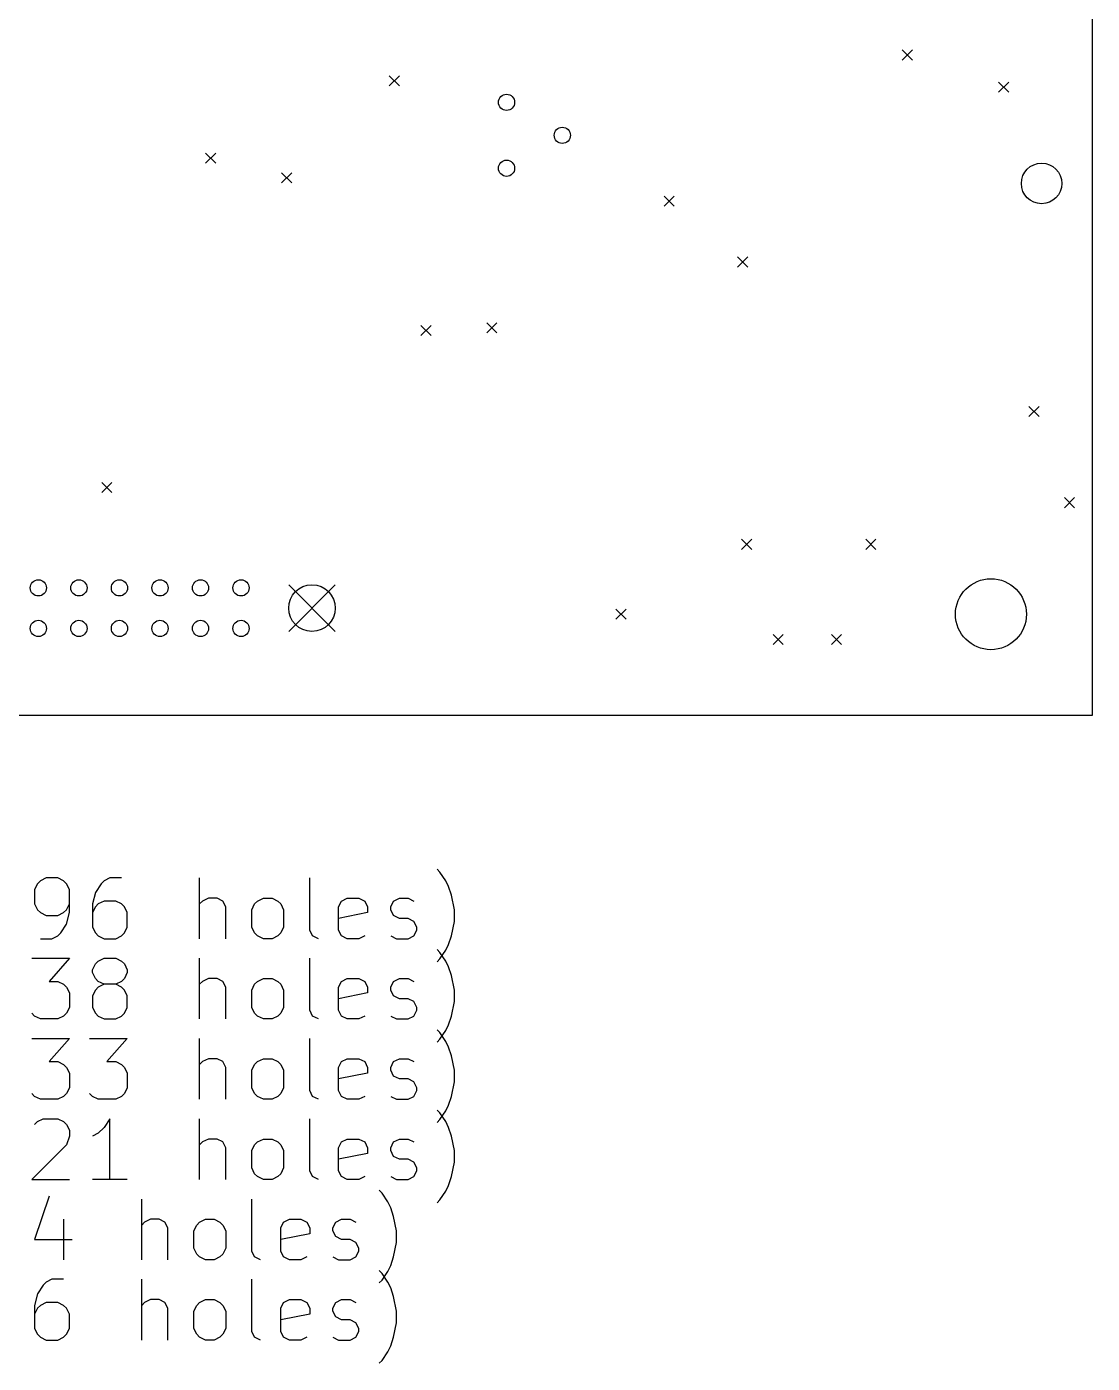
# Model space of a CAD drawing. Extents: x 31 to 133, y -167 to -35.
# Drawn here: x 80.7 to 133.3, y -167 to -101.1 of the extents above; entities that cross this region are included whole.
import ezdxf

# ---------------------------------------------------------------- set-up
doc = ezdxf.new("R2010")
doc.units = 0
doc.layers.add('BLACK', color=7, linetype='CONTINUOUS')

msp = doc.modelspace()

# ---------------------------------------------------------------- linework, layer by layer
at = {"layer": 'BLACK', "linetype": 'CONTINUOUS'}
for p, q in [((133.298, -35.05), (133.298, -135.05)), ((123.923, -102.213), (124.423, -102.713)), ((124.423, -102.213), (123.923, -102.713)), ((98.6112, -103.488), (99.1112, -103.988)), ((99.1112, -103.488), (98.6112, -103.988)), ((128.673, -103.8), (129.173, -104.3)), ((129.173, -103.8), (128.673, -104.3)), ((89.548, -107.3), (90.048, -107.8)), ((90.048, -107.3), (89.548, -107.8)), ((93.298, -108.275), (93.798, -108.775)), ((93.798, -108.275), (93.298, -108.775)), ((112.173, -109.425), (112.673, -109.925)), ((112.673, -109.425), (112.173, -109.925)), ((115.798, -112.425), (116.298, -112.925)), ((116.298, -112.425), (115.798, -112.925)), ((100.173, -115.8), (100.673, -116.3)), ((100.673, -115.8), (100.173, -116.3)), ((103.423, -115.675), (103.923, -116.175)), ((103.923, -115.675), (103.423, -116.175)), ((130.173, -119.8), (130.673, -120.3)), ((130.673, -119.8), (130.173, -120.3)), ((84.423, -123.55), (84.923, -124.05)), ((84.923, -123.55), (84.423, -124.05)), ((131.923, -124.3), (132.423, -124.8)), ((132.423, -124.3), (131.923, -124.8)), ((115.998, -126.35), (116.498, -126.85)), ((116.498, -126.35), (115.998, -126.85)), ((122.123, -126.35), (122.623, -126.85)), ((122.623, -126.35), (122.123, -126.85)), ((93.648, -128.6), (95.948, -130.9)), ((95.948, -128.6), (93.648, -130.9)), ((109.798, -129.8), (110.298, -130.3)), ((110.298, -129.8), (109.798, -130.3)), ((117.548, -131.05), (118.048, -131.55)), ((118.048, -131.05), (117.548, -131.55)), ((120.423, -131.05), (120.923, -131.55)), ((120.923, -131.05), (120.423, -131.55)), ((133.298, -135.05), (33.298, -135.05)), ((81.6837, -143.057), (81.398, -143.2)), ((82.2551, -143.057), (81.6837, -143.057)), ((82.5409, -143.2), (82.2551, -143.057)), ((84.8266, -143.057), (84.5409, -143.2)), ((85.398, -143.057), (84.8266, -143.057)), ((89.2551, -146.057), (89.2551, -143.057)), ((94.6837, -145.629), (94.6837, -143.057)), ((101.112, -142.771), (100.969, -142.629)), ((101.398, -143.2), (101.112, -142.771)), ((81.2551, -143.343), (81.1123, -143.629)), ((81.1123, -143.629), (81.1123, -144.343)), ((81.398, -143.2), (81.2551, -143.343)), ((82.6837, -143.343), (82.5409, -143.2)), ((82.8266, -143.629), (82.6837, -143.343)), ((82.8266, -144.771), (82.8266, -143.629)), ((84.398, -143.343), (84.1123, -143.771)), ((84.5409, -143.2), (84.398, -143.343)), ((101.541, -143.486), (101.398, -143.2)), ((101.684, -143.914), (101.541, -143.486)), ((81.1123, -144.343), (81.2551, -144.629)), ((82.6837, -144.629), (82.8266, -144.343)), ((84.1123, -143.771), (83.9694, -144.343)), ((83.9694, -144.343), (83.9694, -145.486)), ((84.2551, -144.343), (84.1123, -144.486)), ((84.5409, -144.2), (84.2551, -144.343)), ((85.1123, -144.2), (84.5409, -144.2)), ((85.398, -144.343), (85.1123, -144.2)), ((85.5409, -144.486), (85.398, -144.343)), ((89.398, -144.2), (89.2551, -144.343)), ((89.6837, -144.057), (89.398, -144.2)), ((90.1123, -144.057), (89.6837, -144.057)), ((90.398, -144.2), (90.1123, -144.057)), ((90.5409, -144.486), (90.398, -144.2)), ((91.8266, -144.629), (91.9694, -144.343)), ((91.9694, -144.343), (92.1123, -144.2)), ((92.1123, -144.2), (92.398, -144.057)), ((92.398, -144.057), (92.8266, -144.057)), ((92.8266, -144.057), (93.1123, -144.2)), ((93.1123, -144.2), (93.2551, -144.343)), ((93.2551, -144.343), (93.398, -144.629)), ((96.1123, -144.486), (96.2551, -144.2)), ((96.2551, -144.2), (96.5409, -144.057)), ((96.5409, -144.057), (97.1123, -144.057)), ((97.1123, -144.057), (97.398, -144.2)), ((97.398, -144.2), (97.5409, -144.486)), ((98.6837, -144.486), (98.8266, -144.2)), ((98.8266, -144.2), (99.1123, -144.057)), ((99.1123, -144.057), (99.5409, -144.057)), ((99.5409, -144.057), (99.8266, -144.2)), ((101.827, -144.629), (101.684, -143.914)), ((81.2551, -144.629), (81.398, -144.771)), ((81.398, -144.771), (81.6837, -144.914)), ((81.6837, -144.914), (82.2551, -144.914)), ((82.2551, -144.914), (82.5409, -144.771)), ((82.5409, -144.771), (82.6837, -144.629)), ((82.6837, -145.343), (82.8266, -144.771)), ((84.1123, -144.486), (83.9694, -144.771)), ((85.6837, -144.771), (85.5409, -144.486)), ((85.6837, -145.486), (85.6837, -144.771)), ((90.5409, -146.057), (90.5409, -144.486)), ((91.8266, -145.486), (91.8266, -144.629)), ((93.398, -144.629), (93.398, -145.486)), ((96.1123, -145.629), (96.1123, -144.486)), ((97.5409, -144.771), (96.1123, -145.057)), ((97.5409, -144.486), (97.5409, -144.771)), ((98.6837, -144.629), (98.6837, -144.486)), ((98.8266, -144.914), (98.6837, -144.629)), ((99.1123, -145.057), (98.8266, -144.914)), ((101.827, -145.2), (101.827, -144.629)), ((82.398, -145.771), (82.6837, -145.343)), ((83.9694, -145.486), (84.1123, -145.771)), ((85.5409, -145.771), (85.6837, -145.486)), ((91.9694, -145.771), (91.8266, -145.486)), ((93.398, -145.486), (93.2551, -145.771)), ((94.8266, -145.914), (94.6837, -145.629)), ((96.2551, -145.914), (96.1123, -145.629)), ((99.5409, -145.057), (99.1123, -145.057)), ((99.8266, -145.2), (99.5409, -145.057)), ((99.9694, -145.486), (99.8266, -145.2)), ((99.8266, -145.914), (99.9694, -145.629)), ((99.9694, -145.629), (99.9694, -145.486)), ((101.684, -145.914), (101.827, -145.2)), ((81.398, -146.057), (81.9694, -146.057)), ((81.9694, -146.057), (82.2551, -145.914)), ((82.2551, -145.914), (82.398, -145.771)), ((84.1123, -145.771), (84.2551, -145.914)), ((84.2551, -145.914), (84.5409, -146.057)), ((84.5409, -146.057), (85.1123, -146.057)), ((85.1123, -146.057), (85.398, -145.914)), ((85.398, -145.914), (85.5409, -145.771)), ((92.1123, -145.914), (91.9694, -145.771)), ((92.398, -146.057), (92.1123, -145.914)), ((92.8266, -146.057), (92.398, -146.057)), ((93.1123, -145.914), (92.8266, -146.057)), ((93.2551, -145.771), (93.1123, -145.914)), ((95.1123, -146.057), (94.8266, -145.914)), ((96.5409, -146.057), (96.2551, -145.914)), ((97.1123, -146.057), (96.5409, -146.057)), ((97.398, -145.914), (97.1123, -146.057)), ((98.6837, -145.914), (98.9694, -146.057)), ((98.9694, -146.057), (99.5409, -146.057)), ((99.5409, -146.057), (99.8266, -145.914)), ((101.398, -146.629), (101.541, -146.343)), ((101.541, -146.343), (101.684, -145.914)), ((80.9694, -147.017), (82.8266, -147.017)), ((82.8266, -147.017), (81.8266, -148.16)), ((84.2551, -147.16), (84.5409, -147.017)), ((84.5409, -147.017), (85.1123, -147.017)), ((85.1123, -147.017), (85.398, -147.16)), ((89.2551, -150.017), (89.2551, -147.017)), ((94.6837, -149.589), (94.6837, -147.017)), ((101.112, -146.731), (100.969, -146.589)), ((101.112, -147.057), (101.398, -146.629)), ((101.398, -147.16), (101.112, -146.731)), ((83.9694, -147.589), (84.1123, -147.303)), ((83.9694, -147.731), (83.9694, -147.589)), ((84.1123, -147.303), (84.2551, -147.16)), ((85.398, -147.16), (85.5409, -147.303)), ((85.5409, -147.303), (85.6837, -147.589)), ((85.6837, -147.589), (85.6837, -147.731)), ((100.969, -147.2), (101.112, -147.057)), ((101.541, -147.446), (101.398, -147.16)), ((101.684, -147.874), (101.541, -147.446)), ((81.8266, -148.16), (82.2551, -148.16)), ((82.2551, -148.16), (82.5409, -148.303)), ((82.5409, -148.303), (82.6837, -148.446)), ((84.1123, -148.017), (83.9694, -147.731)), ((84.2551, -148.16), (84.1123, -148.017)), ((84.5409, -148.303), (84.2551, -148.16)), ((84.5409, -148.303), (84.2551, -148.446)), ((85.1123, -148.303), (84.5409, -148.303)), ((85.398, -148.16), (85.1123, -148.303)), ((85.398, -148.446), (85.1123, -148.303)), ((85.5409, -148.017), (85.398, -148.16)), ((85.6837, -147.731), (85.5409, -148.017)), ((89.398, -148.16), (89.2551, -148.303)), ((89.6837, -148.017), (89.398, -148.16)), ((90.1123, -148.017), (89.6837, -148.017)), ((90.398, -148.16), (90.1123, -148.017)), ((90.5409, -148.446), (90.398, -148.16)), ((91.8266, -148.589), (91.9694, -148.303)), ((91.9694, -148.303), (92.1123, -148.16)), ((92.1123, -148.16), (92.398, -148.017)), ((92.398, -148.017), (92.8266, -148.017)), ((92.8266, -148.017), (93.1123, -148.16)), ((93.1123, -148.16), (93.2551, -148.303)), ((93.2551, -148.303), (93.398, -148.589)), ((96.1123, -148.446), (96.2551, -148.16)), ((96.2551, -148.16), (96.5409, -148.017)), ((96.5409, -148.017), (97.1123, -148.017)), ((97.1123, -148.017), (97.398, -148.16)), ((97.398, -148.16), (97.5409, -148.446)), ((98.6837, -148.446), (98.8266, -148.16)), ((98.8266, -148.16), (99.1123, -148.017)), ((99.1123, -148.017), (99.5409, -148.017)), ((99.5409, -148.017), (99.8266, -148.16)), ((101.827, -148.589), (101.684, -147.874)), ((82.6837, -148.446), (82.8266, -148.731)), ((82.8266, -148.731), (82.8266, -149.446)), ((84.1123, -148.589), (83.9694, -148.874)), ((83.9694, -148.874), (83.9694, -149.446)), ((84.2551, -148.446), (84.1123, -148.589)), ((85.5409, -148.589), (85.398, -148.446)), ((85.6837, -148.874), (85.5409, -148.589)), ((85.6837, -149.446), (85.6837, -148.874)), ((90.5409, -150.017), (90.5409, -148.446)), ((91.8266, -149.446), (91.8266, -148.589)), ((93.398, -148.589), (93.398, -149.446)), ((96.1123, -149.589), (96.1123, -148.446)), ((97.5409, -148.731), (96.1123, -149.017)), ((97.5409, -148.446), (97.5409, -148.731)), ((98.6837, -148.589), (98.6837, -148.446)), ((98.8266, -148.874), (98.6837, -148.589)), ((99.1123, -149.017), (98.8266, -148.874)), ((101.827, -149.16), (101.827, -148.589)), ((82.8266, -149.446), (82.6837, -149.731)), ((83.9694, -149.446), (84.1123, -149.731)), ((85.5409, -149.731), (85.6837, -149.446)), ((91.9694, -149.731), (91.8266, -149.446)), ((93.398, -149.446), (93.2551, -149.731)), ((94.8266, -149.874), (94.6837, -149.589)), ((96.2551, -149.874), (96.1123, -149.589)), ((99.5409, -149.017), (99.1123, -149.017)), ((99.8266, -149.16), (99.5409, -149.017)), ((99.9694, -149.446), (99.8266, -149.16)), ((99.8266, -149.874), (99.9694, -149.589)), ((99.9694, -149.589), (99.9694, -149.446)), ((101.684, -149.874), (101.827, -149.16)), ((81.1123, -149.874), (80.9694, -149.731)), ((81.398, -150.017), (81.1123, -149.874)), ((82.2551, -150.017), (81.398, -150.017)), ((82.5409, -149.874), (82.2551, -150.017)), ((82.6837, -149.731), (82.5409, -149.874)), ((84.1123, -149.731), (84.2551, -149.874)), ((84.2551, -149.874), (84.5409, -150.017)), ((84.5409, -150.017), (85.1123, -150.017)), ((85.1123, -150.017), (85.398, -149.874)), ((85.398, -149.874), (85.5409, -149.731)), ((92.1123, -149.874), (91.9694, -149.731)), ((92.398, -150.017), (92.1123, -149.874)), ((92.8266, -150.017), (92.398, -150.017)), ((93.1123, -149.874), (92.8266, -150.017)), ((93.2551, -149.731), (93.1123, -149.874)), ((95.1123, -150.017), (94.8266, -149.874)), ((96.5409, -150.017), (96.2551, -149.874)), ((97.1123, -150.017), (96.5409, -150.017)), ((97.398, -149.874), (97.1123, -150.017)), ((98.6837, -149.874), (98.9694, -150.017)), ((98.9694, -150.017), (99.5409, -150.017)), ((99.5409, -150.017), (99.8266, -149.874)), ((101.398, -150.589), (101.541, -150.303)), ((101.541, -150.303), (101.684, -149.874)), ((80.9694, -150.977), (82.8266, -150.977)), ((82.8266, -150.977), (81.8266, -152.12)), ((83.8266, -150.977), (85.6837, -150.977)), ((85.6837, -150.977), (84.6837, -152.12)), ((89.2551, -153.977), (89.2551, -150.977)), ((94.6837, -153.549), (94.6837, -150.977)), ((101.112, -150.691), (100.969, -150.549)), ((101.112, -151.017), (101.398, -150.589)), ((101.398, -151.12), (101.112, -150.691)), ((100.969, -151.16), (101.112, -151.017)), ((101.541, -151.406), (101.398, -151.12)), ((101.684, -151.834), (101.541, -151.406)), ((81.8266, -152.12), (82.2551, -152.12)), ((82.2551, -152.12), (82.5409, -152.263)), ((82.5409, -152.263), (82.6837, -152.406)), ((84.6837, -152.12), (85.1123, -152.12)), ((85.1123, -152.12), (85.398, -152.263)), ((85.398, -152.263), (85.5409, -152.406)), ((89.398, -152.12), (89.2551, -152.263)), ((89.6837, -151.977), (89.398, -152.12)), ((90.1123, -151.977), (89.6837, -151.977)), ((90.398, -152.12), (90.1123, -151.977)), ((90.5409, -152.406), (90.398, -152.12)), ((91.8266, -152.549), (91.9694, -152.263)), ((91.9694, -152.263), (92.1123, -152.12)), ((92.1123, -152.12), (92.398, -151.977)), ((92.398, -151.977), (92.8266, -151.977)), ((92.8266, -151.977), (93.1123, -152.12)), ((93.1123, -152.12), (93.2551, -152.263)), ((93.2551, -152.263), (93.398, -152.549)), ((96.1123, -152.406), (96.2551, -152.12)), ((96.2551, -152.12), (96.5409, -151.977)), ((96.5409, -151.977), (97.1123, -151.977)), ((97.1123, -151.977), (97.398, -152.12)), ((97.398, -152.12), (97.5409, -152.406)), ((98.6837, -152.406), (98.8266, -152.12)), ((98.8266, -152.12), (99.1123, -151.977)), ((99.1123, -151.977), (99.5409, -151.977)), ((99.5409, -151.977), (99.8266, -152.12)), ((101.827, -152.549), (101.684, -151.834)), ((82.6837, -152.406), (82.8266, -152.691)), ((82.8266, -152.691), (82.8266, -153.406)), ((85.5409, -152.406), (85.6837, -152.691)), ((85.6837, -152.691), (85.6837, -153.406)), ((90.5409, -153.977), (90.5409, -152.406)), ((91.8266, -153.406), (91.8266, -152.549)), ((93.398, -152.549), (93.398, -153.406)), ((96.1123, -153.549), (96.1123, -152.406)), ((97.5409, -152.691), (96.1123, -152.977)), ((97.5409, -152.406), (97.5409, -152.691)), ((98.6837, -152.549), (98.6837, -152.406)), ((98.8266, -152.834), (98.6837, -152.549)), ((99.1123, -152.977), (98.8266, -152.834)), ((101.827, -153.12), (101.827, -152.549)), ((82.8266, -153.406), (82.6837, -153.691)), ((85.6837, -153.406), (85.5409, -153.691)), ((91.9694, -153.691), (91.8266, -153.406)), ((93.398, -153.406), (93.2551, -153.691)), ((94.8266, -153.834), (94.6837, -153.549)), ((96.2551, -153.834), (96.1123, -153.549)), ((99.5409, -152.977), (99.1123, -152.977)), ((99.8266, -153.12), (99.5409, -152.977)), ((99.9694, -153.406), (99.8266, -153.12)), ((99.8266, -153.834), (99.9694, -153.549)), ((99.9694, -153.549), (99.9694, -153.406)), ((101.684, -153.834), (101.827, -153.12)), ((81.1123, -153.834), (80.9694, -153.691)), ((81.398, -153.977), (81.1123, -153.834)), ((82.2551, -153.977), (81.398, -153.977)), ((82.5409, -153.834), (82.2551, -153.977)), ((82.6837, -153.691), (82.5409, -153.834)), ((83.9694, -153.834), (83.8266, -153.691)), ((84.2551, -153.977), (83.9694, -153.834)), ((85.1123, -153.977), (84.2551, -153.977)), ((85.398, -153.834), (85.1123, -153.977)), ((85.5409, -153.691), (85.398, -153.834)), ((92.1123, -153.834), (91.9694, -153.691)), ((92.398, -153.977), (92.1123, -153.834)), ((92.8266, -153.977), (92.398, -153.977)), ((93.1123, -153.834), (92.8266, -153.977)), ((93.2551, -153.691), (93.1123, -153.834)), ((95.1123, -153.977), (94.8266, -153.834)), ((96.5409, -153.977), (96.2551, -153.834)), ((97.1123, -153.977), (96.5409, -153.977)), ((97.398, -153.834), (97.1123, -153.977)), ((98.6837, -153.834), (98.9694, -153.977)), ((98.9694, -153.977), (99.5409, -153.977)), ((99.5409, -153.977), (99.8266, -153.834)), ((101.398, -154.549), (101.541, -154.263)), ((101.541, -154.263), (101.684, -153.834)), ((81.2551, -155.08), (81.5409, -154.937)), ((81.5409, -154.937), (82.2551, -154.937)), ((82.2551, -154.937), (82.5409, -155.08)), ((84.8266, -154.937), (84.5409, -155.366)), ((84.8266, -157.937), (84.8266, -154.937)), ((89.2551, -157.937), (89.2551, -154.937)), ((94.6837, -157.509), (94.6837, -154.937)), ((101.112, -154.651), (100.969, -154.509)), ((101.112, -154.977), (101.398, -154.549)), ((101.398, -155.08), (101.112, -154.651)), ((81.1123, -155.223), (81.2551, -155.08)), ((82.5409, -155.08), (82.6837, -155.223)), ((82.6837, -155.223), (82.8266, -155.509)), ((82.8266, -155.509), (82.8266, -155.794)), ((84.5409, -155.366), (84.2551, -155.651)), ((100.969, -155.12), (101.112, -154.977)), ((101.541, -155.366), (101.398, -155.08)), ((101.684, -155.794), (101.541, -155.366)), ((82.6837, -156.223), (80.9694, -157.937)), ((82.8266, -155.794), (82.6837, -156.223)), ((84.2551, -155.651), (83.9694, -155.794)), ((89.398, -156.08), (89.2551, -156.223)), ((89.6837, -155.937), (89.398, -156.08)), ((90.1123, -155.937), (89.6837, -155.937)), ((90.398, -156.08), (90.1123, -155.937)), ((90.5409, -156.366), (90.398, -156.08)), ((91.8266, -156.509), (91.9694, -156.223)), ((91.9694, -156.223), (92.1123, -156.08)), ((92.1123, -156.08), (92.398, -155.937)), ((92.398, -155.937), (92.8266, -155.937)), ((92.8266, -155.937), (93.1123, -156.08)), ((93.1123, -156.08), (93.2551, -156.223)), ((93.2551, -156.223), (93.398, -156.509)), ((96.1123, -156.366), (96.2551, -156.08)), ((96.2551, -156.08), (96.5409, -155.937)), ((96.5409, -155.937), (97.1123, -155.937)), ((97.1123, -155.937), (97.398, -156.08)), ((97.398, -156.08), (97.5409, -156.366)), ((98.6837, -156.366), (98.8266, -156.08)), ((98.8266, -156.08), (99.1123, -155.937)), ((99.1123, -155.937), (99.5409, -155.937)), ((99.5409, -155.937), (99.8266, -156.08)), ((101.827, -156.509), (101.684, -155.794)), ((90.5409, -157.937), (90.5409, -156.366)), ((91.8266, -157.366), (91.8266, -156.509)), ((93.398, -156.509), (93.398, -157.366)), ((96.1123, -157.509), (96.1123, -156.366)), ((97.5409, -156.651), (96.1123, -156.937)), ((97.5409, -156.366), (97.5409, -156.651)), ((98.6837, -156.509), (98.6837, -156.366)), ((98.8266, -156.794), (98.6837, -156.509)), ((99.1123, -156.937), (98.8266, -156.794)), ((101.827, -157.08), (101.827, -156.509)), ((91.9694, -157.651), (91.8266, -157.366)), ((93.398, -157.366), (93.2551, -157.651)), ((94.8266, -157.794), (94.6837, -157.509)), ((96.2551, -157.794), (96.1123, -157.509)), ((99.5409, -156.937), (99.1123, -156.937)), ((99.8266, -157.08), (99.5409, -156.937)), ((99.9694, -157.366), (99.8266, -157.08)), ((99.8266, -157.794), (99.9694, -157.509)), ((99.9694, -157.509), (99.9694, -157.366)), ((101.684, -157.794), (101.827, -157.08)), ((80.9694, -157.937), (82.8266, -157.937)), ((85.6837, -157.937), (83.9694, -157.937)), ((92.1123, -157.794), (91.9694, -157.651)), ((92.398, -157.937), (92.1123, -157.794)), ((92.8266, -157.937), (92.398, -157.937)), ((93.1123, -157.794), (92.8266, -157.937)), ((93.2551, -157.651), (93.1123, -157.794)), ((95.1123, -157.937), (94.8266, -157.794)), ((96.5409, -157.937), (96.2551, -157.794)), ((97.1123, -157.937), (96.5409, -157.937)), ((97.398, -157.794), (97.1123, -157.937)), ((98.6837, -157.794), (98.9694, -157.937)), ((98.9694, -157.937), (99.5409, -157.937)), ((99.5409, -157.937), (99.8266, -157.794)), ((101.398, -158.509), (101.541, -158.223)), ((101.541, -158.223), (101.684, -157.794)), ((81.8266, -158.754), (81.1123, -160.897)), ((98.2551, -158.611), (98.1123, -158.469)), ((98.5409, -159.04), (98.2551, -158.611)), ((101.112, -158.937), (101.398, -158.509)), ((86.398, -161.897), (86.398, -158.897)), ((91.8266, -161.469), (91.8266, -158.897)), ((98.6837, -159.326), (98.5409, -159.04)), ((98.8266, -159.754), (98.6837, -159.326)), ((100.969, -159.08), (101.112, -158.937)), ((82.5409, -159.897), (82.5409, -161.897)), ((86.5409, -160.04), (86.398, -160.183)), ((86.8266, -159.897), (86.5409, -160.04)), ((87.2551, -159.897), (86.8266, -159.897)), ((87.5409, -160.04), (87.2551, -159.897)), ((87.6837, -160.326), (87.5409, -160.04)), ((88.9694, -160.469), (89.1123, -160.183)), ((89.1123, -160.183), (89.2551, -160.04)), ((89.2551, -160.04), (89.5409, -159.897)), ((89.5409, -159.897), (89.9694, -159.897)), ((89.9694, -159.897), (90.2551, -160.04)), ((90.2551, -160.04), (90.398, -160.183)), ((90.398, -160.183), (90.5409, -160.469)), ((93.2551, -160.326), (93.398, -160.04)), ((93.398, -160.04), (93.6837, -159.897)), ((93.6837, -159.897), (94.2551, -159.897)), ((94.2551, -159.897), (94.5409, -160.04)), ((94.5409, -160.04), (94.6837, -160.326)), ((95.8266, -160.326), (95.9694, -160.04)), ((95.9694, -160.04), (96.2551, -159.897)), ((96.2551, -159.897), (96.6837, -159.897)), ((96.6837, -159.897), (96.9694, -160.04)), ((98.9694, -160.469), (98.8266, -159.754)), ((87.6837, -161.897), (87.6837, -160.326)), ((88.9694, -161.326), (88.9694, -160.469)), ((90.5409, -160.469), (90.5409, -161.326)), ((93.2551, -161.469), (93.2551, -160.326)), ((94.6837, -160.611), (93.2551, -160.897)), ((94.6837, -160.326), (94.6837, -160.611)), ((95.8266, -160.469), (95.8266, -160.326)), ((95.9694, -160.754), (95.8266, -160.469)), ((96.2551, -160.897), (95.9694, -160.754)), ((98.9694, -161.04), (98.9694, -160.469)), ((81.1123, -160.897), (82.9694, -160.897)), ((89.1123, -161.611), (88.9694, -161.326)), ((90.5409, -161.326), (90.398, -161.611)), ((91.9694, -161.754), (91.8266, -161.469)), ((93.398, -161.754), (93.2551, -161.469)), ((96.6837, -160.897), (96.2551, -160.897)), ((96.9694, -161.04), (96.6837, -160.897)), ((97.1123, -161.326), (96.9694, -161.04)), ((96.9694, -161.754), (97.1123, -161.469)), ((97.1123, -161.469), (97.1123, -161.326)), ((98.8266, -161.754), (98.9694, -161.04)), ((89.2551, -161.754), (89.1123, -161.611)), ((89.5409, -161.897), (89.2551, -161.754)), ((89.9694, -161.897), (89.5409, -161.897)), ((90.2551, -161.754), (89.9694, -161.897)), ((90.398, -161.611), (90.2551, -161.754)), ((92.2551, -161.897), (91.9694, -161.754)), ((93.6837, -161.897), (93.398, -161.754)), ((94.2551, -161.897), (93.6837, -161.897)), ((94.5409, -161.754), (94.2551, -161.897)), ((95.8266, -161.754), (96.1123, -161.897)), ((96.1123, -161.897), (96.6837, -161.897)), ((96.6837, -161.897), (96.9694, -161.754)), ((98.5409, -162.469), (98.6837, -162.183)), ((98.6837, -162.183), (98.8266, -161.754)), ((98.2551, -162.571), (98.1123, -162.429)), ((98.2551, -162.897), (98.5409, -162.469)), ((98.5409, -163), (98.2551, -162.571)), ((81.5409, -163.143), (81.2551, -163.571)), ((81.6837, -163), (81.5409, -163.143)), ((81.9694, -162.857), (81.6837, -163)), ((82.5409, -162.857), (81.9694, -162.857)), ((86.398, -165.857), (86.398, -162.857)), ((91.8266, -165.429), (91.8266, -162.857)), ((98.1123, -163.04), (98.2551, -162.897)), ((98.6837, -163.286), (98.5409, -163)), ((98.8266, -163.714), (98.6837, -163.286)), ((81.2551, -163.571), (81.1123, -164.143)), ((81.1123, -164.143), (81.1123, -165.286)), ((81.398, -164.143), (81.2551, -164.286)), ((81.6837, -164), (81.398, -164.143)), ((82.2551, -164), (81.6837, -164)), ((82.5409, -164.143), (82.2551, -164)), ((82.6837, -164.286), (82.5409, -164.143)), ((86.5409, -164), (86.398, -164.143)), ((86.8266, -163.857), (86.5409, -164)), ((87.2551, -163.857), (86.8266, -163.857)), ((87.5409, -164), (87.2551, -163.857)), ((87.6837, -164.286), (87.5409, -164)), ((88.9694, -164.429), (89.1123, -164.143)), ((89.1123, -164.143), (89.2551, -164)), ((89.2551, -164), (89.5409, -163.857)), ((89.5409, -163.857), (89.9694, -163.857)), ((89.9694, -163.857), (90.2551, -164)), ((90.2551, -164), (90.398, -164.143)), ((90.398, -164.143), (90.5409, -164.429)), ((93.2551, -164.286), (93.398, -164)), ((93.398, -164), (93.6837, -163.857)), ((93.6837, -163.857), (94.2551, -163.857)), ((94.2551, -163.857), (94.5409, -164)), ((94.5409, -164), (94.6837, -164.286)), ((95.8266, -164.286), (95.9694, -164)), ((95.9694, -164), (96.2551, -163.857)), ((96.2551, -163.857), (96.6837, -163.857)), ((96.6837, -163.857), (96.9694, -164)), ((98.9694, -164.429), (98.8266, -163.714)), ((81.2551, -164.286), (81.1123, -164.571)), ((82.8266, -164.571), (82.6837, -164.286)), ((82.8266, -165.286), (82.8266, -164.571)), ((87.6837, -165.857), (87.6837, -164.286)), ((88.9694, -165.286), (88.9694, -164.429)), ((90.5409, -164.429), (90.5409, -165.286)), ((93.2551, -165.429), (93.2551, -164.286)), ((94.6837, -164.571), (93.2551, -164.857)), ((94.6837, -164.286), (94.6837, -164.571)), ((95.8266, -164.429), (95.8266, -164.286)), ((95.9694, -164.714), (95.8266, -164.429)), ((96.2551, -164.857), (95.9694, -164.714)), ((98.9694, -165), (98.9694, -164.429)), ((81.1123, -165.286), (81.2551, -165.571)), ((82.6837, -165.571), (82.8266, -165.286)), ((89.1123, -165.571), (88.9694, -165.286)), ((90.5409, -165.286), (90.398, -165.571)), ((91.9694, -165.714), (91.8266, -165.429)), ((93.398, -165.714), (93.2551, -165.429)), ((96.6837, -164.857), (96.2551, -164.857)), ((96.9694, -165), (96.6837, -164.857)), ((97.1123, -165.286), (96.9694, -165)), ((96.9694, -165.714), (97.1123, -165.429)), ((97.1123, -165.429), (97.1123, -165.286)), ((98.8266, -165.714), (98.9694, -165)), ((81.2551, -165.571), (81.398, -165.714)), ((81.398, -165.714), (81.6837, -165.857)), ((81.6837, -165.857), (82.2551, -165.857)), ((82.2551, -165.857), (82.5409, -165.714)), ((82.5409, -165.714), (82.6837, -165.571)), ((89.2551, -165.714), (89.1123, -165.571)), ((89.5409, -165.857), (89.2551, -165.714)), ((89.9694, -165.857), (89.5409, -165.857)), ((90.2551, -165.714), (89.9694, -165.857)), ((90.398, -165.571), (90.2551, -165.714)), ((92.2551, -165.857), (91.9694, -165.714)), ((93.6837, -165.857), (93.398, -165.714)), ((94.2551, -165.857), (93.6837, -165.857)), ((94.5409, -165.714), (94.2551, -165.857)), ((95.8266, -165.714), (96.1123, -165.857)), ((96.1123, -165.857), (96.6837, -165.857)), ((96.6837, -165.857), (96.9694, -165.714)), ((98.5409, -166.429), (98.6837, -166.143)), ((98.6837, -166.143), (98.8266, -165.714)), ((98.2551, -166.857), (98.5409, -166.429)), ((98.1123, -167), (98.2551, -166.857))]:
    msp.add_line(p, q, dxfattribs=at)
at = {"layer": 'BLACK'}
for centre, radius in [((104.398, -104.8), 0.4), ((107.148, -106.425), 0.4), ((104.398, -108.05), 0.4), ((130.798, -108.8), 1), ((81.298, -128.75), 0.4), ((83.298, -128.75), 0.4), ((85.298, -128.75), 0.4), ((87.298, -128.75), 0.4), ((89.298, -128.75), 0.4), ((91.298, -128.75), 0.4), ((128.298, -130.05), 1.7507), ((94.798, -129.75), 1.15), ((81.298, -130.75), 0.4), ((83.298, -130.75), 0.4), ((85.298, -130.75), 0.4), ((87.298, -130.75), 0.4), ((89.298, -130.75), 0.4), ((91.298, -130.75), 0.4)]:
    msp.add_circle(centre, radius, dxfattribs=at)

doc.saveas('drawing.dxf')
